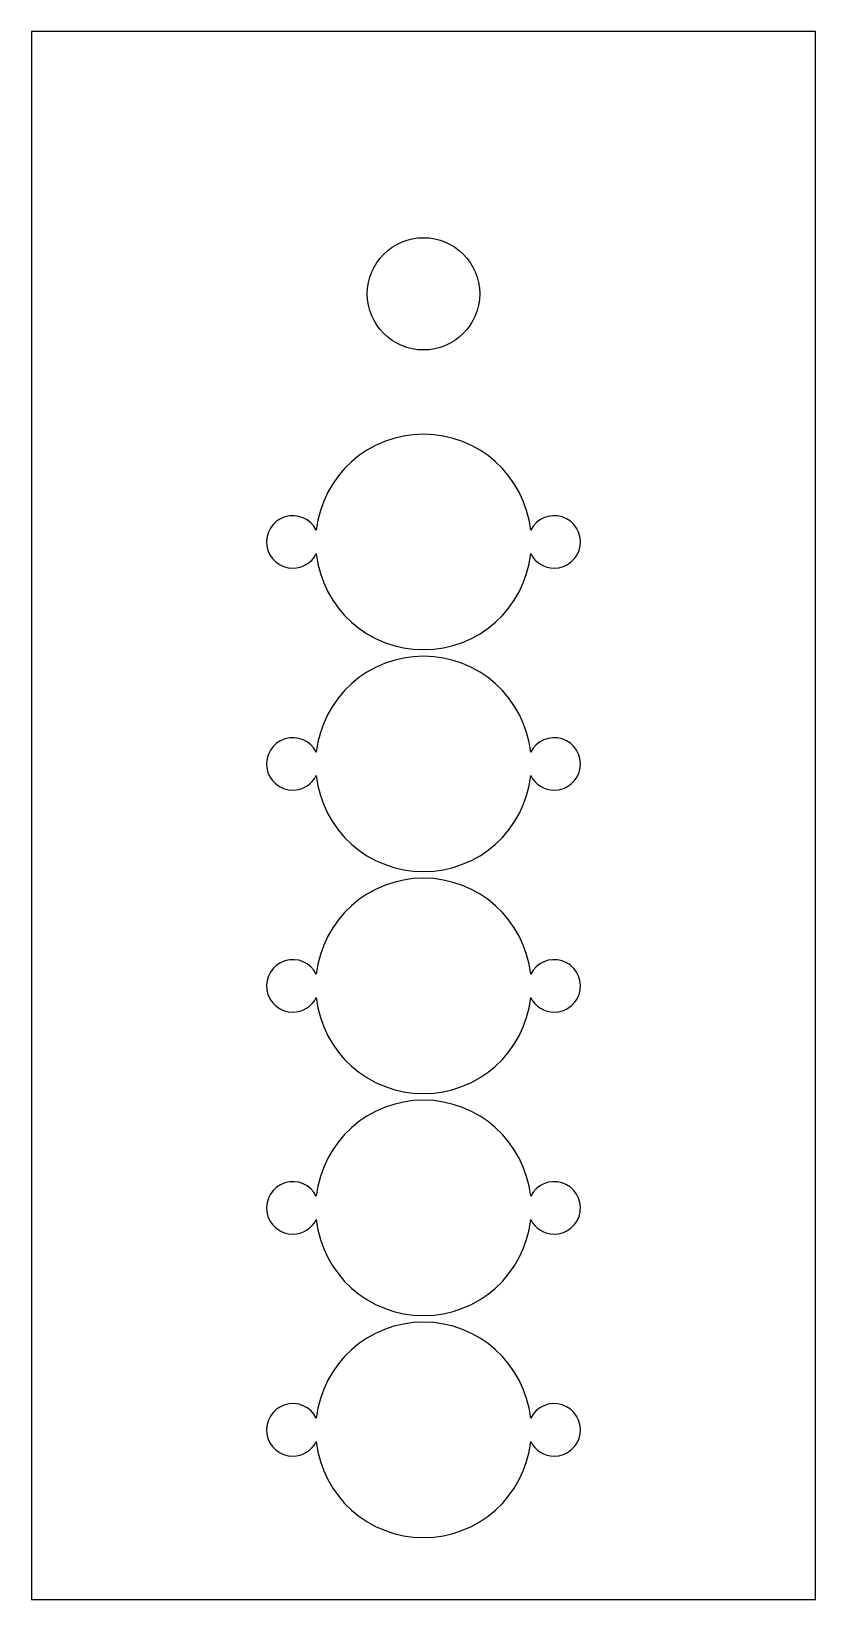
# Model space of a CAD drawing. Header units: millimetres. Extents: x -15 to 15, y -15 to 45.
import ezdxf

# ---------------------------------------------------------------- set-up
doc = ezdxf.new("R2010")
doc.units = ezdxf.units.MM

msp = doc.modelspace()

# ---------------------------------------------------------------- linework, layer by layer
for p, q in [((15, 45.05, 8), (-15, 45.05, 8)), ((-15, 45.05, 8), (-15, -15, 8)), ((15, -15, 8), (15, 45.05, 8)), ((-15, -15, 8), (15, -15, 8))]:
    msp.add_line(p, q)
msp.add_circle((0, 35, 8), 2.15)
for centre, radius, start, end in [((0, 25.5, 8), 4.125, 6.24009, 173.75991), ((-5, 25.5, 8), 1.005, 26.49604, 270), ((5, 25.5, 8), 1.005, -90, 153.50396), ((-5, 25.5, 8), 1.005, -90, -26.49604), ((0, 25.5, 8), 4.125, -173.75991, -6.24009), ((5, 25.5, 8), 1.005, 206.49604, 270), ((0, 17, 8), 4.125, 6.24009, 173.75991), ((-5, 17, 8), 1.005, 26.49604, 270), ((5, 17, 8), 1.005, -90, 153.50396), ((-5, 17, 8), 1.005, -90, -26.49604), ((0, 17, 8), 4.125, -173.75991, -6.24009), ((5, 17, 8), 1.005, 206.49604, 270), ((0, 8.5, 8), 4.125, 6.24009, 173.75991), ((-5, 8.5, 8), 1.005, 26.49604, 270), ((5, 8.5, 8), 1.005, -90, 153.50396), ((-5, 8.5, 8), 1.005, -90, -26.49604), ((0, 8.5, 8), 4.125, -173.75991, -6.24009), ((5, 8.5, 8), 1.005, 206.49604, 270), ((0, 0, 8), 4.125, 6.24009, 173.75991), ((-5, 0, 8), 1.005, 26.49604, 270), ((5, 0, 8), 1.005, -90, 153.50396), ((-5, 0, 8), 1.005, -90, -26.49604), ((0, 0, 8), 4.125, -173.75991, -6.24009), ((5, 0, 8), 1.005, 206.49604, 270), ((0, -8.5, 8), 4.125, 6.24009, 173.75991), ((-5, -8.5, 8), 1.005, 26.49604, 270), ((5, -8.5, 8), 1.005, -90, 153.50396), ((-5, -8.5, 8), 1.005, -90, -26.49604), ((0, -8.5, 8), 4.125, -173.75991, -6.24009), ((5, -8.5, 8), 1.005, 206.49604, 270)]:
    msp.add_arc(centre, radius, start, end)

doc.saveas('drawing.dxf')
